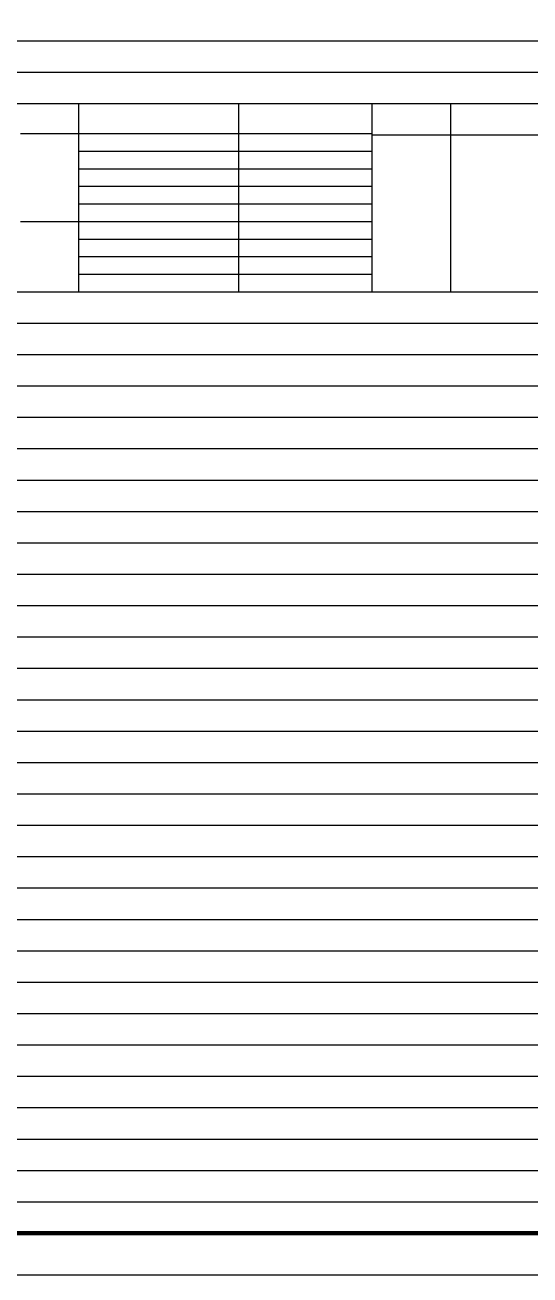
# Model space of a CAD drawing. Extents: x 1188826 to 1909461, y 608442 to 1651179.
# Drawn here: x 1331675 to 1343745, y 1468660 to 1498535 of the extents above; entities that cross this region are included whole.
import ezdxf

# ---------------------------------------------------------------- set-up
doc = ezdxf.new("R2010")
doc.units = 0
doc.header["$LTSCALE"] = 1000
doc.header["$MEASUREMENT"] = 0
doc.layers.add('Defpoint', color=7, linetype='Continuous')
doc.layers.add('图框', color=140, linetype='Continuous')

msp = doc.modelspace()

# ---------------------------------------------------------------- linework, layer by layer
at = {"layer": 'Defpoint', "color": 252}
for p, q in [((1281465, 1498160), (1355065, 1498160)), ((1281465, 1497410), (1355065, 1497410)), ((1281465, 1496660), (1355065, 1496660)), ((1332950, 1496660), (1332950, 1492160)), ((1336779, 1496660), (1336779, 1492160)), ((1339964, 1496660), (1339964, 1492160)), ((1341841, 1496660), (1341841, 1492160)), ((1331565, 1495940), (1339964, 1495940)), ((1339964, 1495910), (1355065, 1495910)), ((1332950, 1495520), (1339964, 1495520)), ((1332950, 1495100), (1339964, 1495100)), ((1332950, 1494680), (1339964, 1494680)), ((1332950, 1494260), (1339964, 1494260)), ((1331565, 1493840), (1339964, 1493840)), ((1332950, 1493420), (1339964, 1493420)), ((1332950, 1493000), (1339964, 1493000)), ((1332950, 1492580), (1339964, 1492580)), ((1281465, 1492160), (1355065, 1492160)), ((1281465, 1491410), (1355065, 1491410)), ((1281465, 1490660), (1355065, 1490660)), ((1281465, 1489910), (1355065, 1489910)), ((1281465, 1489160), (1355065, 1489160)), ((1281465, 1488410), (1355065, 1488410)), ((1281465, 1487660), (1355065, 1487660)), ((1281465, 1486910), (1355065, 1486910)), ((1281465, 1486160), (1355067, 1486160)), ((1281465, 1485410), (1355067, 1485410)), ((1281465, 1484660), (1355067, 1484660)), ((1307065, 1483910), (1355067, 1483910)), ((1307065, 1483160), (1355068, 1483160)), ((1307065, 1482410), (1355065, 1482410)), ((1307065, 1481660), (1355065, 1481660)), ((1307065, 1480910), (1355065, 1480910)), ((1307065, 1480160), (1355065, 1480160)), ((1307065, 1479410), (1355065, 1479410)), ((1307065, 1478660), (1355065, 1478660)), ((1307065, 1477910), (1355065, 1477910)), ((1307065, 1477160), (1355065, 1477160)), ((1293316, 1476410), (1355065, 1476410)), ((1281465, 1475660), (1355065, 1475660)), ((1281465, 1474910), (1355065, 1474910)), ((1281465, 1474160), (1355065, 1474160)), ((1281465, 1473410), (1355065, 1473410)), ((1281465, 1472660), (1355065, 1472660)), ((1281465, 1471910), (1355065, 1471910)), ((1281465, 1471160), (1355065, 1471160)), ((1281465, 1470410), (1355065, 1470410)), ((1281465, 1469660), (1355065, 1469660))]:
    msp.add_line(p, q, dxfattribs=at)
at = {"layer": '图框'}
msp.add_lwpolyline([(1278965, 1528060), (1363065, 1528060), (1363065, 1468660), (1278965, 1468660)], close=True, dxfattribs=at)
msp.add_lwpolyline([(1278965, 1528060), (1363065, 1528060), (1363065, 1468660), (1278965, 1468660)], close=True, dxfattribs=at)
at = {"layer": '图框', "const_width": 100}
msp.add_lwpolyline([(1362065, 1469660), (1362065, 1527060), (1281465, 1527060), (1281465, 1469660)], close=True, dxfattribs=at)

doc.saveas('drawing.dxf')
